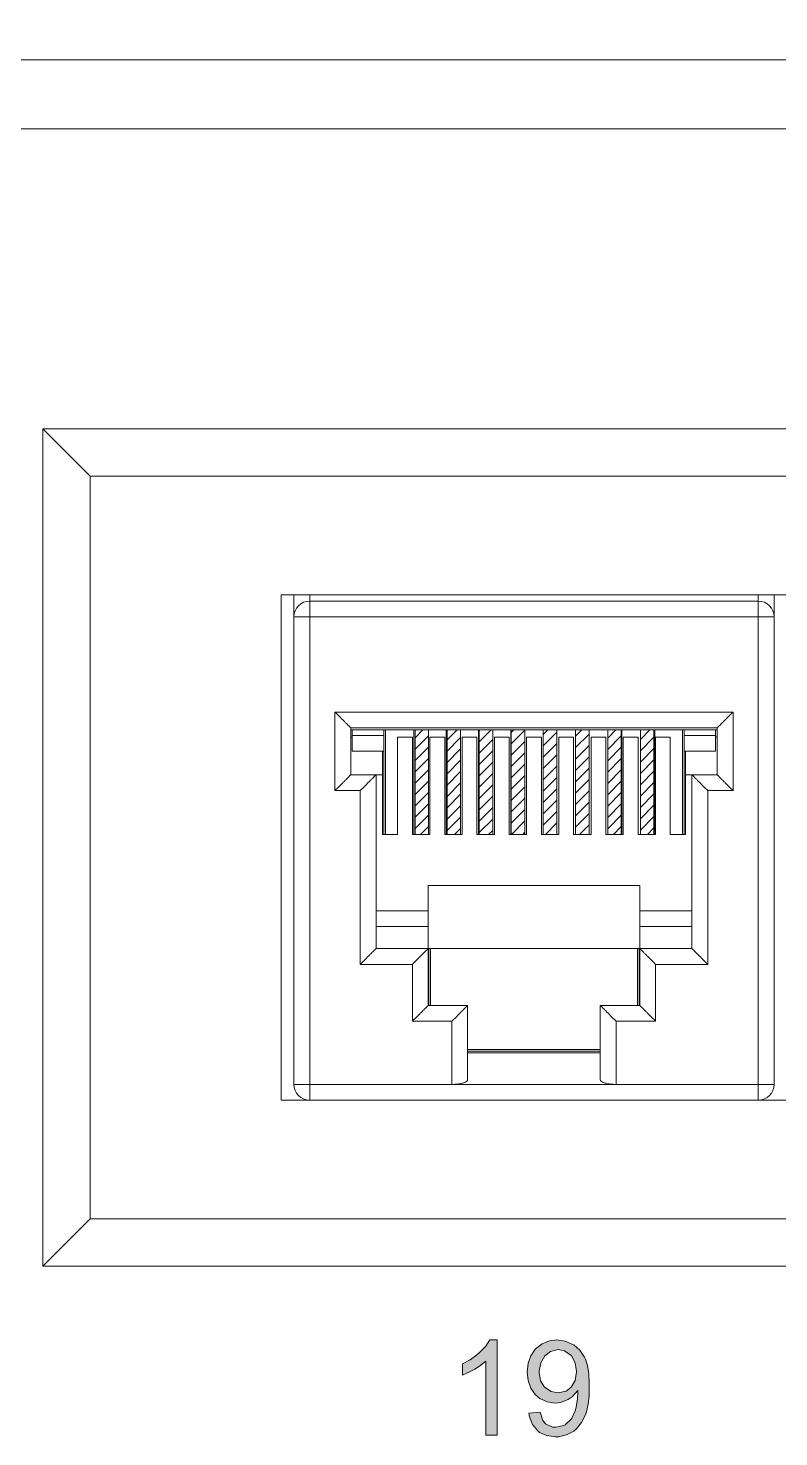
# Model space of a CAD drawing. Header units: millimetres. Extents: x 1256 to 2931, y 3298 to 3694.
# Drawn here: x 2087.11 to 2089.84, y 3455.5 to 3460.62 of the extents above; entities that cross this region are included whole.
import ezdxf

# ---------------------------------------------------------------- set-up
doc = ezdxf.new("R2010")
doc.units = ezdxf.units.MM
doc.layers.get('0').update_dxf_attribs({"color": 250, "lineweight": 5})
doc.layers.add('(B) 1U - Patch Panel nº', color=250, linetype='Continuous', lineweight=5)
doc.layers.add('(C)1U - Gestion Cable', color=250, linetype='Continuous', lineweight=5)
pattern_1 = [(45, (22733.74805, 105.91026), (-0.166441777, 0.166441777), [])]

# ---------------------------------------------------------------- blocks, each defined once
blk = doc.blocks.new('1U - Patch Panel 24P RJ45')
at = {"layer": '(B) 1U - Patch Panel nº', "lineweight": 5}
h = blk.add_hatch(dxfattribs=at)
h.set_pattern_fill('ANSI31', color=250, scale=0.074137, style=0)
h.set_pattern_definition(pattern_1)
h.paths.add_polyline_path([(23375.148, 717.034), (23374.835, 717.034), (23374.752, 717.026), (23374.752, 713.968), (23375.148, 713.968)])
h = blk.add_hatch(dxfattribs=at)
h.set_pattern_fill('ANSI31', color=250, scale=0.074137, style=0)
h.set_pattern_definition(pattern_1)
h.paths.add_polyline_path([(23376.091, 717.034), (23375.759, 717.034), (23375.694, 717.029), (23375.694, 713.968), (23376.091, 713.968)])
h.paths.add_polyline_path([(23377.031, 717.034), (23376.633, 717.034), (23376.633, 713.968), (23377.031, 713.968)])
h.paths.add_polyline_path([(23377.974, 717.034), (23377.576, 717.034), (23377.576, 713.968), (23377.974, 713.968)])
h.paths.add_polyline_path([(23378.912, 717.034), (23378.514, 717.034), (23378.514, 713.968), (23378.912, 713.968)])
h.paths.add_polyline_path([(23379.457, 713.968), (23379.857, 713.968), (23379.857, 717.034), (23379.457, 717.034)])
h.paths.add_polyline_path([(23380.405, 713.968), (23380.803, 713.968), (23380.803, 717.034), (23380.405, 717.034)])
h = blk.add_hatch(dxfattribs=at)
h.set_pattern_fill('ANSI31', color=250, scale=0.074137, style=0)
h.set_pattern_definition(pattern_1)
h.paths.add_polyline_path([(23381.364, 713.968), (23381.762, 713.968), (23381.762, 717.033), (23381.736, 717.034), (23381.364, 717.034)])
h = blk.add_hatch(color=250, dxfattribs=at)
h.paths.add_polyline_path([(23377.166, 699.138), (23376.946, 699.138), (23376.831, 698.957), (23376.645, 698.767), (23376.566, 698.701), (23376.367, 698.559), (23376.142, 698.44), (23376.142, 698.109), (23376.274, 698.162), (23376.504, 698.285), (23376.645, 698.374), (23376.826, 698.519), (23376.826, 696.346), (23377.166, 696.346)])
h.paths.add_polyline_path([(23379.587, 698.837), (23379.41, 698.992), (23379.38, 699.01), (23379.154, 699.107), (23378.911, 699.138), (23378.695, 699.111), (23378.478, 699.027), (23378.288, 698.877), (23378.275, 698.864), (23378.147, 698.678), (23378.068, 698.458), (23378.041, 698.197), (23378.068, 697.945), (23378.147, 697.724), (23378.28, 697.539), (23378.412, 697.424), (23378.624, 697.322), (23378.863, 697.287), (23379.022, 697.305), (23379.247, 697.389), (23379.366, 697.473), (23379.525, 697.654), (23379.525, 697.587), (23379.516, 697.411), (23379.477, 697.168), (23379.446, 697.057), (23379.349, 696.845), (23379.331, 696.819), (23379.154, 696.651), (23379.119, 696.629), (23378.88, 696.58), (23378.788, 696.585), (23378.58, 696.682), (23378.505, 696.775), (23378.421, 697.018), (23378.09, 696.987), (23378.107, 696.885), (23378.196, 696.655), (23378.341, 696.479), (23378.408, 696.426), (23378.589, 696.346), (23379.177, 696.346), (23379.198, 696.351), (23379.406, 696.465), (23379.49, 696.532), (23379.64, 696.713), (23379.751, 696.947), (23379.782, 697.035), (23379.83, 697.252), (23379.857, 697.503), (23379.865, 697.795), (23379.865, 697.866), (23379.848, 698.148), (23379.812, 698.387), (23379.751, 698.577), (23379.724, 698.63)])
h.paths.add_polyline_path([(23379.344, 698.67), (23379.45, 698.471), (23379.486, 698.215), (23379.486, 698.201), (23379.446, 697.95), (23379.335, 697.755), (23379.181, 697.64), (23378.947, 697.592), (23378.748, 697.623), (23378.554, 697.755), (23378.434, 697.941), (23378.39, 698.188), (23378.39, 698.228), (23378.439, 698.471), (23378.558, 698.67), (23378.73, 698.802), (23378.955, 698.855), (23379.137, 698.82), (23379.331, 698.683)], flags=16)
h.paths.add_polyline_path([(23379.177, 696.346), (23378.589, 696.346), (23378.62, 696.333), (23378.872, 696.298), (23378.96, 696.302)])
at = {"layer": '(B) 1U - Patch Panel nº', "color": 250, "lineweight": 5}
for p, q in [((23376.946, 699.138), (23376.831, 698.957)), ((23377.166, 699.138), (23376.946, 699.138)), ((23377.166, 696.346), (23377.166, 699.138)), ((23378.911, 699.138), (23378.695, 699.111)), ((23379.154, 699.107), (23378.911, 699.138)), ((23376.645, 698.767), (23376.566, 698.701)), ((23376.831, 698.957), (23376.645, 698.767)), ((23378.275, 698.864), (23378.147, 698.678)), ((23378.288, 698.877), (23378.275, 698.864)), ((23378.478, 699.027), (23378.288, 698.877)), ((23378.695, 699.111), (23378.478, 699.027)), ((23378.558, 698.67), (23378.73, 698.802)), ((23378.73, 698.802), (23378.955, 698.855)), ((23378.955, 698.855), (23379.137, 698.82)), ((23379.137, 698.82), (23379.331, 698.683)), ((23379.38, 699.01), (23379.154, 699.107)), ((23379.41, 698.992), (23379.38, 699.01)), ((23379.587, 698.837), (23379.41, 698.992)), ((23379.724, 698.63), (23379.587, 698.837)), ((23376.367, 698.559), (23376.142, 698.44)), ((23376.142, 698.44), (23376.142, 698.109)), ((23376.566, 698.701), (23376.367, 698.559)), ((23376.504, 698.285), (23376.645, 698.374)), ((23376.645, 698.374), (23376.826, 698.519)), ((23376.826, 698.519), (23376.826, 696.346)), ((23378.068, 698.458), (23378.041, 698.197)), ((23378.147, 698.678), (23378.068, 698.458)), ((23378.39, 698.228), (23378.439, 698.471)), ((23378.439, 698.471), (23378.558, 698.67)), ((23379.331, 698.683), (23379.344, 698.67)), ((23379.344, 698.67), (23379.45, 698.471)), ((23379.45, 698.471), (23379.486, 698.215)), ((23379.751, 698.577), (23379.724, 698.63)), ((23379.812, 698.387), (23379.751, 698.577)), ((23379.848, 698.148), (23379.812, 698.387)), ((23376.142, 698.109), (23376.274, 698.162)), ((23376.274, 698.162), (23376.504, 698.285)), ((23378.041, 698.197), (23378.068, 697.945)), ((23378.068, 697.945), (23378.147, 697.724)), ((23378.39, 698.188), (23378.39, 698.228)), ((23378.434, 697.941), (23378.39, 698.188)), ((23378.554, 697.755), (23378.434, 697.941)), ((23379.446, 697.95), (23379.335, 697.755)), ((23379.486, 698.201), (23379.446, 697.95)), ((23379.486, 698.215), (23379.486, 698.201)), ((23379.865, 697.866), (23379.848, 698.148)), ((23378.147, 697.724), (23378.28, 697.539)), ((23378.28, 697.539), (23378.412, 697.424)), ((23378.748, 697.623), (23378.554, 697.755)), ((23378.947, 697.592), (23378.748, 697.623)), ((23379.181, 697.64), (23378.947, 697.592)), ((23379.335, 697.755), (23379.181, 697.64)), ((23379.366, 697.473), (23379.525, 697.654)), ((23379.525, 697.587), (23379.516, 697.411)), ((23379.525, 697.654), (23379.525, 697.587)), ((23379.83, 697.252), (23379.857, 697.503)), ((23379.857, 697.503), (23379.865, 697.795)), ((23379.865, 697.795), (23379.865, 697.866)), ((23378.412, 697.424), (23378.624, 697.322)), ((23378.624, 697.322), (23378.863, 697.287)), ((23378.863, 697.287), (23379.022, 697.305)), ((23379.022, 697.305), (23379.247, 697.389)), ((23379.247, 697.389), (23379.366, 697.473)), ((23379.477, 697.168), (23379.446, 697.057)), ((23379.516, 697.411), (23379.477, 697.168)), ((23379.782, 697.035), (23379.83, 697.252)), ((23378.421, 697.018), (23378.09, 696.987)), ((23378.09, 696.987), (23378.107, 696.885)), ((23378.107, 696.885), (23378.196, 696.655)), ((23378.196, 696.655), (23378.341, 696.479)), ((23378.505, 696.775), (23378.421, 697.018)), ((23378.58, 696.682), (23378.505, 696.775)), ((23378.788, 696.585), (23378.58, 696.682)), ((23379.331, 696.819), (23379.154, 696.651)), ((23379.349, 696.845), (23379.331, 696.819)), ((23379.446, 697.057), (23379.349, 696.845)), ((23379.49, 696.532), (23379.64, 696.713)), ((23379.64, 696.713), (23379.751, 696.947)), ((23379.751, 696.947), (23379.782, 697.035)), ((23376.826, 696.346), (23377.166, 696.346)), ((23378.341, 696.479), (23378.408, 696.426)), ((23378.408, 696.426), (23378.62, 696.333)), ((23378.62, 696.333), (23378.872, 696.298)), ((23378.88, 696.58), (23378.788, 696.585)), ((23378.872, 696.298), (23378.96, 696.302)), ((23379.119, 696.629), (23378.88, 696.58)), ((23378.96, 696.302), (23379.198, 696.351)), ((23379.154, 696.651), (23379.119, 696.629)), ((23379.198, 696.351), (23379.406, 696.465)), ((23379.406, 696.465), (23379.49, 696.532))]:
    blk.add_line(p, q, dxfattribs=at)
at = {"color": 250, "linetype": 'Continuous', "lineweight": 5}
for p, q in [((23468.04, 734.668), (23057.508, 734.668)), ((23464.009, 725.864), (23363.832, 725.864)), ((23363.832, 725.864), (23363.832, 701.306)), ((23363.832, 725.864), (23365.222, 724.474)), ((23462.619, 724.474), (23365.222, 724.474)), ((23365.222, 724.474), (23365.222, 702.696)), ((23457.012, 720.999), (23370.828, 720.999)), ((23370.828, 720.999), (23370.828, 706.171)), ((23371.199, 706.635), (23371.199, 720.999)), ((23371.662, 706.171), (23371.662, 720.999)), ((23371.662, 720.813), (23384.822, 720.813)), ((23384.822, 706.171), (23384.822, 720.999)), ((23385.285, 706.635), (23385.285, 720.999)), ((23371.199, 720.35), (23385.285, 720.35)), ((23372.404, 717.558), (23384.08, 717.558)), ((23372.404, 715.253), (23372.404, 717.558)), ((23384.08, 717.558), (23384.08, 715.253)), ((23372.867, 717.095), (23383.617, 717.095)), ((23372.867, 717.095), (23372.867, 717.094)), ((23372.867, 715.716), (23372.867, 717.094)), ((23372.867, 717.034), (23383.617, 717.034)), ((23372.913, 716.41), (23372.913, 717.034)), ((23373.84, 713.968), (23373.84, 717.034)), ((23373.886, 717.034), (23373.886, 713.968)), ((23374.719, 717.034), (23374.719, 713.968)), ((23374.835, 717.034), (23374.752, 717.026)), ((23374.752, 717.034), (23374.752, 713.968)), ((23375.148, 717.034), (23375.148, 713.968)), ((23375.666, 717.034), (23375.666, 713.968)), ((23375.759, 717.034), (23375.694, 717.029)), ((23375.694, 717.034), (23375.694, 713.968)), ((23376.091, 717.034), (23376.091, 713.968)), ((23376.617, 717.034), (23376.617, 713.968)), ((23376.633, 717.034), (23376.633, 713.968)), ((23377.031, 717.034), (23377.031, 713.968)), ((23377.564, 717.034), (23377.564, 713.968)), ((23377.576, 717.034), (23377.576, 713.968)), ((23377.974, 717.034), (23377.974, 713.968)), ((23378.514, 717.034), (23378.514, 713.968)), ((23378.912, 717.034), (23378.912, 713.968)), ((23378.915, 717.034), (23378.915, 713.968)), ((23379.457, 717.034), (23379.457, 713.968)), ((23379.857, 717.034), (23379.857, 713.968)), ((23379.862, 717.034), (23379.862, 713.968)), ((23380.405, 717.034), (23380.405, 713.968)), ((23380.803, 717.034), (23380.803, 713.968)), ((23380.823, 717.034), (23380.823, 713.968)), ((23381.364, 717.034), (23381.364, 713.968)), ((23381.762, 717.033), (23381.736, 717.034)), ((23381.762, 717.036), (23381.762, 717.033)), ((23381.762, 717.034), (23381.762, 713.968)), ((23381.783, 717.034), (23381.783, 713.968)), ((23382.597, 713.968), (23382.597, 717.034)), ((23382.644, 713.968), (23382.644, 717.034)), ((23383.57, 716.41), (23383.57, 717.034)), ((23383.617, 717.095), (23383.617, 717.094)), ((23383.617, 717.094), (23383.617, 715.716)), ((23372.867, 716.82), (23372.913, 716.82)), ((23373.84, 716.874), (23372.913, 716.874)), ((23374.243, 716.822), (23374.679, 716.822)), ((23374.243, 713.968), (23374.243, 716.822)), ((23374.679, 716.818), (23374.243, 716.818)), ((23374.679, 713.968), (23374.679, 716.822)), ((23375.188, 716.822), (23375.624, 716.822)), ((23375.188, 713.968), (23375.188, 716.822)), ((23375.624, 716.818), (23375.188, 716.818)), ((23375.624, 713.968), (23375.624, 716.822)), ((23376.134, 716.822), (23376.569, 716.822)), ((23376.134, 713.968), (23376.134, 716.822)), ((23376.569, 716.818), (23376.134, 716.818)), ((23376.569, 713.968), (23376.569, 716.822)), ((23377.079, 716.822), (23377.514, 716.822)), ((23377.079, 713.968), (23377.079, 716.822)), ((23377.514, 716.818), (23377.079, 716.818)), ((23377.514, 713.968), (23377.514, 716.822)), ((23378.024, 716.822), (23378.46, 716.822)), ((23378.024, 713.968), (23378.024, 716.822)), ((23378.46, 716.818), (23378.024, 716.818)), ((23378.46, 713.968), (23378.46, 716.822)), ((23378.969, 716.822), (23379.405, 716.822)), ((23378.969, 713.968), (23378.969, 716.822)), ((23379.405, 716.818), (23378.969, 716.818)), ((23379.405, 713.968), (23379.405, 716.822)), ((23379.915, 716.822), (23380.35, 716.822)), ((23379.915, 713.968), (23379.915, 716.822)), ((23380.35, 716.818), (23379.915, 716.818)), ((23380.35, 713.968), (23380.35, 716.822)), ((23380.86, 716.822), (23381.295, 716.822)), ((23380.86, 713.968), (23380.86, 716.822)), ((23381.295, 716.818), (23380.86, 716.818)), ((23381.295, 713.968), (23381.295, 716.822)), ((23381.805, 716.822), (23382.241, 716.822)), ((23381.805, 713.968), (23381.805, 716.822)), ((23382.241, 716.818), (23381.805, 716.818)), ((23382.241, 713.968), (23382.241, 716.822)), ((23382.644, 716.874), (23383.57, 716.874)), ((23383.617, 716.82), (23383.57, 716.82)), ((23373.84, 716.41), (23372.913, 716.41)), ((23373.794, 716.41), (23373.794, 713.968)), ((23383.57, 716.41), (23382.644, 716.41)), ((23382.69, 716.41), (23382.69, 713.968)), ((23372.867, 715.716), (23373.794, 715.716)), ((23373.608, 710.619), (23373.608, 715.716)), ((23383.617, 715.716), (23382.69, 715.716)), ((23382.875, 715.716), (23382.875, 710.619)), ((23373.145, 715.253), (23372.404, 715.253)), ((23373.145, 710.156), (23373.145, 715.253)), ((23384.08, 715.253), (23383.339, 715.253)), ((23383.339, 715.253), (23383.339, 710.156)), ((23374.243, 713.968), (23373.794, 713.968)), ((23375.188, 713.968), (23374.679, 713.968)), ((23376.134, 713.968), (23375.624, 713.968)), ((23377.079, 713.968), (23376.569, 713.968)), ((23378.024, 713.968), (23377.514, 713.968)), ((23378.969, 713.968), (23378.46, 713.968)), ((23379.915, 713.968), (23379.405, 713.968)), ((23380.86, 713.968), (23380.35, 713.968)), ((23381.805, 713.968), (23381.295, 713.968)), ((23382.69, 713.968), (23382.241, 713.968)), ((23381.346, 712.473), (23375.137, 712.473)), ((23375.137, 708.951), (23375.137, 712.473)), ((23381.346, 708.951), (23381.346, 712.473)), ((23375.137, 711.731), (23373.608, 711.731)), ((23382.875, 711.731), (23381.346, 711.731)), ((23375.137, 711.268), (23373.608, 711.268)), ((23382.875, 711.268), (23381.346, 711.268)), ((23382.875, 710.619), (23373.608, 710.619)), ((23375.156, 710.619), (23375.156, 708.951)), ((23375.202, 710.619), (23375.202, 708.951)), ((23381.282, 708.951), (23381.282, 710.619)), ((23381.328, 708.951), (23381.328, 710.619)), ((23374.674, 710.156), (23373.145, 710.156)), ((23374.674, 708.488), (23374.674, 710.156)), ((23383.339, 710.156), (23381.81, 710.156)), ((23381.81, 710.156), (23381.81, 708.488)), ((23376.296, 708.951), (23375.137, 708.951)), ((23376.296, 708.951), (23376.296, 706.771)), ((23381.346, 708.951), (23380.188, 708.951)), ((23380.188, 706.771), (23380.188, 708.951)), ((23375.832, 708.488), (23374.674, 708.488)), ((23375.832, 708.488), (23375.832, 706.635)), ((23381.81, 708.488), (23380.651, 708.488)), ((23380.651, 706.635), (23380.651, 708.488)), ((23376.296, 707.654), (23380.188, 707.654)), ((23376.296, 707.608), (23380.188, 707.608)), ((23376.296, 707.561), (23380.188, 707.561)), ((23371.199, 706.635), (23385.285, 706.635)), ((23370.828, 706.171), (23457.012, 706.171)), ((23363.832, 701.306), (23365.222, 702.696)), ((23365.222, 702.696), (23462.619, 702.696)), ((23363.832, 701.306), (23464.009, 701.306))]:
    blk.add_line(p, q, dxfattribs=at)
for centre, start, end in [((23371.662, 720.35), 90, 180), ((23384.822, 720.35), 0, 90), ((23371.662, 706.635), 180, 270), ((23384.822, 706.635), 270, 0)]:
    blk.add_arc(centre, 0.463, start, end, dxfattribs=at)
for points, start_tangent, end_tangent in [([(23372.867, 717.095), (23372.85, 717.111), (23372.812, 717.149), (23372.759, 717.202), (23372.696, 717.265), (23372.627, 717.334), (23372.553, 717.408), (23372.478, 717.483), (23372.404, 717.558)], (-0.707107, 0.707107), (-0.707107, 0.707107)), ([(23383.617, 717.095), (23383.634, 717.111), (23383.672, 717.149), (23383.725, 717.202), (23383.787, 717.265), (23383.857, 717.334), (23383.93, 717.408), (23384.006, 717.483), (23384.08, 717.558)], (0.707107, 0.707107), (0.707107, 0.707107)), ([(23372.404, 715.253), (23372.479, 715.328), (23372.555, 715.405), (23372.63, 715.479), (23372.7, 715.549), (23372.763, 715.612), (23372.816, 715.665), (23372.853, 715.702), (23372.867, 715.716)], (0.707107, 0.707107), (0.707107, 0.707107)), ([(23373.145, 715.253), (23373.22, 715.328), (23373.297, 715.405), (23373.371, 715.479), (23373.441, 715.549), (23373.504, 715.612), (23373.557, 715.665), (23373.594, 715.702), (23373.608, 715.716)], (0.707107, 0.707107), (0.707107, 0.707107)), ([(23383.339, 715.253), (23383.263, 715.328), (23383.187, 715.405), (23383.113, 715.479), (23383.043, 715.549), (23382.979, 715.612), (23382.927, 715.665), (23382.89, 715.702), (23382.875, 715.716)], (-0.707107, 0.707107), (-0.707107, 0.707107)), ([(23384.08, 715.253), (23384.005, 715.328), (23383.929, 715.405), (23383.854, 715.479), (23383.784, 715.549), (23383.721, 715.612), (23383.668, 715.665), (23383.631, 715.702), (23383.617, 715.716)], (-0.707107, 0.707107), (-0.707107, 0.707107)), ([(23373.145, 710.156), (23373.22, 710.231), (23373.297, 710.308), (23373.371, 710.382), (23373.441, 710.452), (23373.504, 710.515), (23373.557, 710.568), (23373.594, 710.605), (23373.608, 710.619)], (0.707107, 0.707107), (0.707107, 0.707107)), ([(23374.674, 710.156), (23374.749, 710.231), (23374.826, 710.308), (23374.9, 710.382), (23374.97, 710.452), (23375.033, 710.515), (23375.086, 710.568), (23375.123, 710.605), (23375.137, 710.619)], (0.707107, 0.707107), (0.707107, 0.707107)), ([(23381.81, 710.156), (23381.734, 710.231), (23381.658, 710.308), (23381.584, 710.382), (23381.514, 710.452), (23381.45, 710.515), (23381.398, 710.568), (23381.361, 710.605), (23381.346, 710.619)], (-0.707107, 0.707107), (-0.707107, 0.707107)), ([(23383.339, 710.156), (23383.263, 710.231), (23383.187, 710.308), (23383.113, 710.382), (23383.043, 710.452), (23382.979, 710.515), (23382.927, 710.568), (23382.89, 710.605), (23382.875, 710.619)], (-0.707107, 0.707107), (-0.707107, 0.707107)), ([(23374.674, 708.488), (23374.749, 708.563), (23374.826, 708.64), (23374.9, 708.714), (23374.97, 708.784), (23375.033, 708.847), (23375.086, 708.9), (23375.123, 708.937), (23375.137, 708.951)], (0.707107, 0.707107), (0.707107, 0.707107)), ([(23375.832, 708.488), (23375.908, 708.563), (23375.984, 708.64), (23376.058, 708.714), (23376.129, 708.784), (23376.192, 708.847), (23376.244, 708.9), (23376.282, 708.937), (23376.296, 708.951)], (0.707107, 0.707107), (0.707107, 0.707107)), ([(23380.651, 708.488), (23380.576, 708.563), (23380.5, 708.64), (23380.425, 708.714), (23380.355, 708.784), (23380.292, 708.847), (23380.239, 708.9), (23380.202, 708.937), (23380.188, 708.951)], (-0.707107, 0.707107), (-0.707107, 0.707107)), ([(23381.81, 708.488), (23381.734, 708.563), (23381.658, 708.64), (23381.584, 708.714), (23381.514, 708.784), (23381.45, 708.847), (23381.398, 708.9), (23381.361, 708.937), (23381.346, 708.951)], (-0.707107, 0.707107), (-0.707107, 0.707107)), ([(23376.296, 706.771), (23376.28, 706.735), (23376.232, 706.702), (23376.158, 706.674), (23376.062, 706.652), (23375.949, 706.639), (23375.832, 706.635)], (0, -1), (-1, 0)), ([(23380.651, 706.635), (23380.535, 706.639), (23380.422, 706.652), (23380.326, 706.674), (23380.252, 706.702), (23380.204, 706.735), (23380.188, 706.771)], (-1, 0), (0, 1))]:
    blk.add_spline(points, degree=3, dxfattribs=dict(at, start_tangent=start_tangent, end_tangent=end_tangent))
blk = doc.blocks.new('1U - Peine Cable Rack')
at = {"layer": '(C)1U - Gestion Cable'}
blk.add_lwpolyline([(-5.8, 37.7), (466.8, 37.7, -0.414214), (471.8, 32.7), (471.8, -1, -0.414214), (466.8, -6), (-5.8, -6, -0.414214), (-10.8, -1), (-10.8, 32.7, -0.414214)], format="xyb", close=True, dxfattribs=at)

msp = doc.modelspace()

# ---------------------------------------------------------------- block references
for name, p, xscale, yscale, zscale in [('1U - Peine Cable Rack', (2048.151, 3461.1927), 0.1149004857262601, 0.1149004857262601, 0.1149004857262601), ('1U - Patch Panel 24P RJ45', (-809.3124, 3369.1747), 0.1239725185703523, 0.1239725185703523, 0.1239725185703523)]:
    msp.add_blockref(name, p, dxfattribs=dict(xscale=xscale, yscale=yscale, zscale=zscale))

doc.saveas('drawing.dxf')
